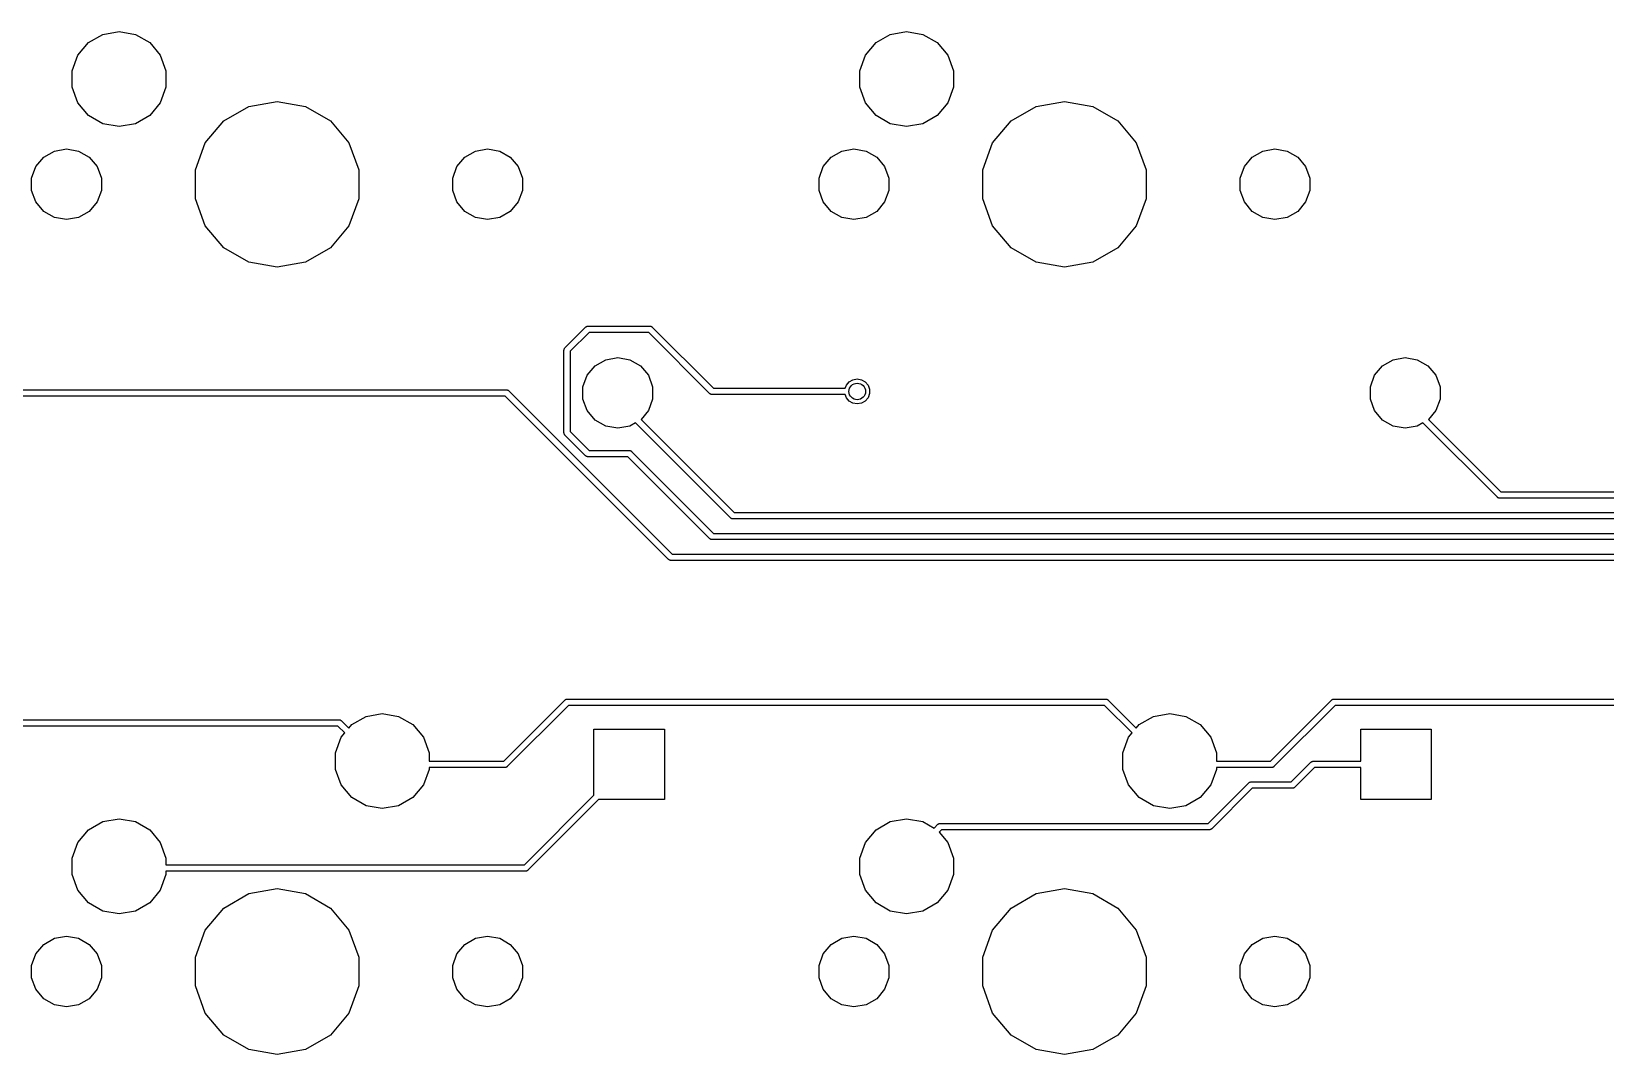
# Model space of a CAD drawing. Extents: x 16 to 277, y -108 to -11.
# Drawn here: x 35.07 to 73.06, y -62 to -37.31 of the extents above; entities that cross this region are included whole.
import ezdxf

# ---------------------------------------------------------------- set-up
doc = ezdxf.new("R2010")
doc.units = 0
doc.header["$MEASUREMENT"] = 0
doc.layers.add('BLACK', color=7, linetype='CONTINUOUS')

msp = doc.modelspace()

# ---------------------------------------------------------------- linework, layer by layer
at = {"layer": 'Black'}
for p, q in [((36.1964, -37.8863), (36.4525, -37.5811)), ((36.4525, -37.5811), (36.7976, -37.3818)), ((36.7976, -37.3818), (37.19, -37.3126)), ((37.19, -37.3126), (37.5824, -37.3818)), ((37.5824, -37.3818), (37.9275, -37.5811)), ((37.9275, -37.5811), (38.1836, -37.8863)), ((55.1964, -37.8863), (55.4525, -37.5811)), ((55.4525, -37.5811), (55.7976, -37.3818)), ((55.7976, -37.3818), (56.19, -37.3126)), ((56.19, -37.3126), (56.5824, -37.3818)), ((56.5824, -37.3818), (56.9275, -37.5811)), ((56.9275, -37.5811), (57.1836, -37.8863)), ((36.0601, -38.2608), (36.1964, -37.8863)), ((38.1836, -37.8863), (38.3199, -38.2608)), ((55.0601, -38.2608), (55.1964, -37.8863)), ((57.1836, -37.8863), (57.3199, -38.2608)), ((36.0601, -38.6592), (36.0601, -38.2608)), ((38.3199, -38.2608), (38.3199, -38.6592)), ((55.0601, -38.6592), (55.0601, -38.2608)), ((57.3199, -38.2608), (57.3199, -38.6592)), ((36.1964, -39.0337), (36.0601, -38.6592)), ((38.3199, -38.6592), (38.1836, -39.0337)), ((55.1964, -39.0337), (55.0601, -38.6592)), ((57.3199, -38.6592), (57.1836, -39.0337)), ((36.4525, -39.3389), (36.1964, -39.0337)), ((38.1836, -39.0337), (37.9275, -39.3389)), ((39.7135, -39.4667), (40.3154, -39.1192)), ((40.3154, -39.1192), (41, -38.9985)), ((41, -38.9985), (41.6846, -39.1192)), ((41.6846, -39.1192), (42.2865, -39.4667)), ((55.4525, -39.3389), (55.1964, -39.0337)), ((57.1836, -39.0337), (56.9275, -39.3389)), ((58.7134, -39.4667), (59.3154, -39.1192)), ((59.3154, -39.1192), (60, -38.9985)), ((60, -38.9985), (60.6846, -39.1192)), ((60.6846, -39.1192), (61.2865, -39.4667)), ((36.7976, -39.5382), (36.4525, -39.3389)), ((37.9275, -39.3389), (37.5824, -39.5382)), ((39.2666, -39.9992), (39.7135, -39.4667)), ((42.2865, -39.4667), (42.7334, -39.9992)), ((55.7976, -39.5382), (55.4525, -39.3389)), ((56.9275, -39.3389), (56.5824, -39.5382)), ((58.2666, -39.9992), (58.7134, -39.4667)), ((61.2865, -39.4667), (61.7334, -39.9992)), ((37.19, -39.6074), (36.7976, -39.5382)), ((37.5824, -39.5382), (37.19, -39.6074)), ((56.19, -39.6074), (55.7976, -39.5382)), ((56.5824, -39.5382), (56.19, -39.6074)), ((35.371, -40.3457), (35.6279, -40.1974)), ((35.6279, -40.1974), (35.92, -40.1458)), ((35.92, -40.1458), (36.2121, -40.1974)), ((36.2121, -40.1974), (36.469, -40.3457)), ((39.0289, -40.6524), (39.2666, -39.9992)), ((42.7334, -39.9992), (42.9711, -40.6524)), ((45.531, -40.3457), (45.7879, -40.1974)), ((45.7879, -40.1974), (46.08, -40.1458)), ((46.08, -40.1458), (46.3721, -40.1974)), ((46.3721, -40.1974), (46.629, -40.3457)), ((54.371, -40.3457), (54.6279, -40.1974)), ((54.6279, -40.1974), (54.92, -40.1458)), ((54.92, -40.1458), (55.2121, -40.1974)), ((55.2121, -40.1974), (55.469, -40.3457)), ((58.0289, -40.6524), (58.2666, -39.9992)), ((61.7334, -39.9992), (61.9711, -40.6524)), ((64.531, -40.3457), (64.7879, -40.1974)), ((64.7879, -40.1974), (65.08, -40.1458)), ((65.08, -40.1458), (65.3721, -40.1974)), ((65.3721, -40.1974), (65.629, -40.3457)), ((35.0788, -40.8517), (35.1803, -40.5729)), ((35.1803, -40.5729), (35.371, -40.3457)), ((36.469, -40.3457), (36.6597, -40.5729)), ((36.6597, -40.5729), (36.7612, -40.8517)), ((45.2388, -40.8517), (45.3403, -40.5729)), ((45.3403, -40.5729), (45.531, -40.3457)), ((46.629, -40.3457), (46.8197, -40.5729)), ((46.8197, -40.5729), (46.9212, -40.8517)), ((54.0788, -40.8517), (54.1803, -40.5729)), ((54.1803, -40.5729), (54.371, -40.3457)), ((55.469, -40.3457), (55.6597, -40.5729)), ((55.6597, -40.5729), (55.7612, -40.8517)), ((64.2388, -40.8517), (64.3403, -40.5729)), ((64.3403, -40.5729), (64.531, -40.3457)), ((65.629, -40.3457), (65.8197, -40.5729)), ((65.8197, -40.5729), (65.9212, -40.8517)), ((35.0788, -41.1483), (35.0788, -40.8517)), ((36.7612, -40.8517), (36.7612, -41.1483)), ((39.0289, -41.3476), (39.0289, -40.6524)), ((42.9711, -40.6524), (42.9711, -41.3476)), ((45.2388, -41.1483), (45.2388, -40.8517)), ((46.9212, -40.8517), (46.9212, -41.1483)), ((54.0788, -41.1483), (54.0788, -40.8517)), ((55.7612, -40.8517), (55.7612, -41.1483)), ((58.0289, -41.3476), (58.0289, -40.6524)), ((61.9711, -40.6524), (61.9711, -41.3476)), ((64.2388, -41.1483), (64.2388, -40.8517)), ((65.9212, -40.8517), (65.9212, -41.1483)), ((35.1803, -41.4271), (35.0788, -41.1483)), ((36.7612, -41.1483), (36.6597, -41.4271)), ((39.2666, -42.0008), (39.0289, -41.3476)), ((42.9711, -41.3476), (42.7334, -42.0008)), ((45.3403, -41.4271), (45.2388, -41.1483)), ((46.9212, -41.1483), (46.8197, -41.4271)), ((54.1803, -41.4271), (54.0788, -41.1483)), ((55.7612, -41.1483), (55.6597, -41.4271)), ((58.2666, -42.0008), (58.0289, -41.3476)), ((61.9711, -41.3476), (61.7334, -42.0008)), ((64.3403, -41.4271), (64.2388, -41.1483)), ((65.9212, -41.1483), (65.8197, -41.4271)), ((35.371, -41.6543), (35.1803, -41.4271)), ((35.6279, -41.8026), (35.371, -41.6543)), ((36.469, -41.6543), (36.2121, -41.8026)), ((36.6597, -41.4271), (36.469, -41.6543)), ((45.531, -41.6543), (45.3403, -41.4271)), ((45.7879, -41.8026), (45.531, -41.6543)), ((46.629, -41.6543), (46.3721, -41.8026)), ((46.8197, -41.4271), (46.629, -41.6543)), ((54.371, -41.6543), (54.1803, -41.4271)), ((54.6279, -41.8026), (54.371, -41.6543)), ((55.469, -41.6543), (55.2121, -41.8026)), ((55.6597, -41.4271), (55.469, -41.6543)), ((64.531, -41.6543), (64.3403, -41.4271)), ((64.7879, -41.8026), (64.531, -41.6543)), ((65.629, -41.6543), (65.3721, -41.8026)), ((65.8197, -41.4271), (65.629, -41.6543)), ((35.92, -41.8541), (35.6279, -41.8026)), ((36.2121, -41.8026), (35.92, -41.8541)), ((39.7135, -42.5332), (39.2666, -42.0008)), ((42.7334, -42.0008), (42.2865, -42.5332)), ((46.08, -41.8541), (45.7879, -41.8026)), ((46.3721, -41.8026), (46.08, -41.8541)), ((54.92, -41.8541), (54.6279, -41.8026)), ((55.2121, -41.8026), (54.92, -41.8541)), ((58.7134, -42.5332), (58.2666, -42.0008)), ((61.7334, -42.0008), (61.2865, -42.5332)), ((65.08, -41.8541), (64.7879, -41.8026)), ((65.3721, -41.8026), (65.08, -41.8541)), ((40.3154, -42.8808), (39.7135, -42.5332)), ((42.2865, -42.5332), (41.6846, -42.8808)), ((59.3154, -42.8808), (58.7134, -42.5332)), ((61.2865, -42.5332), (60.6846, -42.8808)), ((41, -43.0015), (40.3154, -42.8808)), ((41.6846, -42.8808), (41, -43.0015)), ((60, -43.0015), (59.3154, -42.8808)), ((60.6846, -42.8808), (60, -43.0015)), ((48.451, -44.4416), (48.4596, -44.4367)), ((48.4596, -44.4367), (48.4678, -44.4309)), ((48.4678, -44.4309), (48.471, -44.4301)), ((48.471, -44.4301), (48.4739, -44.4284)), ((48.4739, -44.4284), (48.4837, -44.4267)), ((48.4837, -44.4267), (48.4934, -44.4241)), ((48.4934, -44.4241), (48.4967, -44.4244)), ((48.4967, -44.4244), (48.5, -44.4238)), ((48.5, -44.4238), (50, -44.4238)), ((50, -44.4238), (50.0033, -44.4244)), ((50.0033, -44.4244), (50.0066, -44.4241)), ((50.0066, -44.4241), (50.0163, -44.4267)), ((50.0163, -44.4267), (50.0261, -44.4284)), ((50.0261, -44.4284), (50.029, -44.4301)), ((50.029, -44.4301), (50.0322, -44.4309)), ((50.0322, -44.4309), (50.0404, -44.4367)), ((50.0404, -44.4367), (50.049, -44.4416)), ((47.9461, -44.9461), (48.4461, -44.4461)), ((48.5316, -44.5762), (48.0762, -45.0316)), ((48.4461, -44.4461), (48.4489, -44.4442)), ((48.4489, -44.4442), (48.451, -44.4416)), ((49.9684, -44.5762), (48.5316, -44.5762)), ((51.4461, -46.0539), (49.9684, -44.5762)), ((50.049, -44.4416), (50.0511, -44.4442)), ((50.0511, -44.4442), (50.0539, -44.4461)), ((50.0539, -44.4461), (51.5316, -45.9238)), ((47.9238, -45), (47.9244, -44.9967)), ((47.9238, -47), (47.9238, -45)), ((47.9241, -44.9934), (47.9267, -44.9837)), ((47.9244, -44.9967), (47.9241, -44.9934)), ((47.9267, -44.9837), (47.9284, -44.9739)), ((47.9284, -44.9739), (47.9301, -44.971)), ((47.9301, -44.971), (47.9309, -44.9678)), ((47.9309, -44.9678), (47.9367, -44.9596)), ((47.9367, -44.9596), (47.9416, -44.951)), ((47.9416, -44.951), (47.9442, -44.9489)), ((47.9442, -44.9489), (47.9461, -44.9461)), ((48.0762, -45.0316), (48.0762, -46.9684)), ((48.9308, -45.2341), (49.2225, -45.1826)), ((49.2225, -45.1826), (49.5142, -45.2341)), ((67.9308, -45.2341), (68.2225, -45.1826)), ((68.2225, -45.1826), (68.5142, -45.2341)), ((48.4838, -45.6091), (48.6742, -45.3822)), ((48.6742, -45.3822), (48.9308, -45.2341)), ((49.5142, -45.2341), (49.7707, -45.3822)), ((49.7707, -45.3822), (49.9611, -45.6091)), ((67.4838, -45.6091), (67.6742, -45.3822)), ((67.6742, -45.3822), (67.9308, -45.2341)), ((68.5142, -45.2341), (68.7707, -45.3822)), ((68.7707, -45.3822), (68.9611, -45.6091)), ((48.3825, -45.8874), (48.4838, -45.6091)), ((48.3825, -46.1836), (48.3825, -45.8874)), ((49.9611, -45.6091), (50.0624, -45.8874)), ((50.0624, -45.8874), (50.0624, -46.1836)), ((51.5316, -45.9238), (54.7121, -45.9238)), ((54.7121, -45.9238), (54.7392, -45.8494)), ((54.7392, -45.8494), (54.8064, -45.7693)), ((54.8064, -45.7693), (54.897, -45.717)), ((54.897, -45.717), (55, -45.6989)), ((55, -45.6989), (55.103, -45.717)), ((55.103, -45.717), (55.1936, -45.7693)), ((55.1936, -45.7693), (55.2608, -45.8494)), ((55.2608, -45.8494), (55.2966, -45.9477)), ((55.2966, -45.9477), (55.2966, -46.0523)), ((67.3825, -45.8874), (67.4838, -45.6091)), ((67.3825, -46.1836), (67.3825, -45.8874)), ((68.9611, -45.6091), (69.0624, -45.8874)), ((69.0624, -45.8874), (69.0624, -46.1836)), ((31.0124, -45.9593), (46.5355, -45.9593)), ((46.504, -46.1117), (31.0124, -46.1117)), ((50.4461, -50.0539), (46.504, -46.1117)), ((46.5355, -45.9593), (46.5388, -45.9599)), ((46.5388, -45.9599), (46.5422, -45.9596)), ((46.5422, -45.9596), (46.5518, -45.9622)), ((46.5518, -45.9622), (46.5616, -45.9639)), ((46.5616, -45.9639), (46.5645, -45.9656)), ((46.5645, -45.9656), (46.5677, -45.9665)), ((46.5677, -45.9665), (46.5759, -45.9722)), ((46.5759, -45.9722), (46.5845, -45.9771)), ((46.5845, -45.9771), (46.5867, -45.9797)), ((46.5867, -45.9797), (46.5894, -45.9816)), ((46.5894, -45.9816), (50.5316, -49.9238)), ((48.4838, -46.462), (48.3825, -46.1836)), ((50.0624, -46.1836), (49.9611, -46.462)), ((51.4489, -46.0558), (51.4461, -46.0539)), ((51.451, -46.0584), (51.4489, -46.0558)), ((51.4596, -46.0633), (51.451, -46.0584)), ((51.4678, -46.0691), (51.4596, -46.0633)), ((51.471, -46.0699), (51.4678, -46.0691)), ((51.4739, -46.0716), (51.471, -46.0699)), ((51.4837, -46.0733), (51.4739, -46.0716)), ((51.4934, -46.0759), (51.4837, -46.0733)), ((51.4967, -46.0756), (51.4934, -46.0759)), ((51.5, -46.0762), (51.4967, -46.0756)), ((54.7121, -46.0762), (51.5, -46.0762)), ((54.7392, -46.1506), (54.7121, -46.0762)), ((54.8064, -46.2307), (54.7392, -46.1506)), ((54.897, -46.283), (54.8064, -46.2307)), ((55, -46.3011), (54.897, -46.283)), ((55.103, -46.283), (55, -46.3011)), ((55.1936, -46.2307), (55.103, -46.283)), ((55.2608, -46.1506), (55.1936, -46.2307)), ((55.2966, -46.0523), (55.2608, -46.1506)), ((67.4838, -46.462), (67.3825, -46.1836)), ((69.0624, -46.1836), (68.9611, -46.462)), ((48.6742, -46.6889), (48.4838, -46.462)), ((48.9308, -46.837), (48.6742, -46.6889)), ((49.9611, -46.462), (49.7825, -46.6748)), ((49.7825, -46.6748), (52.0316, -48.9238)), ((67.6742, -46.6889), (67.4838, -46.462)), ((67.9308, -46.837), (67.6742, -46.6889)), ((68.9611, -46.462), (68.7825, -46.6748)), ((68.7825, -46.6748), (70.5316, -48.4238)), ((47.9244, -47.0033), (47.9238, -47)), ((47.9241, -47.0066), (47.9244, -47.0033)), ((47.9267, -47.0163), (47.9241, -47.0066)), ((47.9284, -47.0261), (47.9267, -47.0163)), ((47.9301, -47.029), (47.9284, -47.0261)), ((47.9309, -47.0322), (47.9301, -47.029)), ((47.9367, -47.0404), (47.9309, -47.0322)), ((47.9416, -47.049), (47.9367, -47.0404)), ((47.9442, -47.0511), (47.9416, -47.049)), ((47.9461, -47.0539), (47.9442, -47.0511)), ((48.4461, -47.5539), (47.9461, -47.0539)), ((48.0762, -46.9684), (48.5316, -47.4238)), ((49.2225, -46.8884), (48.9308, -46.837)), ((49.5142, -46.837), (49.2225, -46.8884)), ((49.6505, -46.7583), (49.5142, -46.837)), ((51.9461, -49.0539), (49.6505, -46.7583)), ((68.2225, -46.8884), (67.9308, -46.837)), ((68.5142, -46.837), (68.2225, -46.8884)), ((68.6505, -46.7583), (68.5142, -46.837)), ((70.4461, -48.5539), (68.6505, -46.7583)), ((48.5316, -47.4238), (49.5, -47.4238)), ((49.5, -47.4238), (49.5033, -47.4244)), ((49.5033, -47.4244), (49.5066, -47.4241)), ((49.5066, -47.4241), (49.5163, -47.4267)), ((49.5163, -47.4267), (49.5261, -47.4284)), ((49.5261, -47.4284), (49.529, -47.4301)), ((49.529, -47.4301), (49.5322, -47.4309)), ((49.5322, -47.4309), (49.5404, -47.4367)), ((49.5404, -47.4367), (49.549, -47.4416)), ((49.549, -47.4416), (49.5511, -47.4442)), ((49.5511, -47.4442), (49.5539, -47.4461)), ((49.5539, -47.4461), (51.5316, -49.4238)), ((48.4489, -47.5558), (48.4461, -47.5539)), ((48.451, -47.5584), (48.4489, -47.5558)), ((48.4596, -47.5633), (48.451, -47.5584)), ((48.4678, -47.5691), (48.4596, -47.5633)), ((48.471, -47.5699), (48.4678, -47.5691)), ((48.4739, -47.5716), (48.471, -47.5699)), ((48.4837, -47.5733), (48.4739, -47.5716)), ((48.4934, -47.5759), (48.4837, -47.5733)), ((48.4967, -47.5756), (48.4934, -47.5759)), ((48.5, -47.5762), (48.4967, -47.5756)), ((49.4684, -47.5762), (48.5, -47.5762)), ((51.4461, -49.5539), (49.4684, -47.5762)), ((70.4489, -48.5558), (70.4461, -48.5539)), ((70.451, -48.5584), (70.4489, -48.5558)), ((70.4596, -48.5633), (70.451, -48.5584)), ((70.4678, -48.5691), (70.4596, -48.5633)), ((70.471, -48.5699), (70.4678, -48.5691)), ((70.4739, -48.5716), (70.471, -48.5699)), ((70.4837, -48.5733), (70.4739, -48.5716)), ((70.4934, -48.5759), (70.4837, -48.5733)), ((70.4967, -48.5756), (70.4934, -48.5759)), ((70.5, -48.5762), (70.4967, -48.5756)), ((129.5, -48.5762), (70.5, -48.5762)), ((70.5316, -48.4238), (129.468, -48.4238)), ((52.0316, -48.9238), (129.968, -48.9238)), ((51.9489, -49.0558), (51.9461, -49.0539)), ((51.951, -49.0584), (51.9489, -49.0558)), ((51.9596, -49.0633), (51.951, -49.0584)), ((51.9678, -49.0691), (51.9596, -49.0633)), ((51.971, -49.0699), (51.9678, -49.0691)), ((51.9739, -49.0716), (51.971, -49.0699)), ((51.9837, -49.0733), (51.9739, -49.0716)), ((51.9934, -49.0759), (51.9837, -49.0733)), ((51.9967, -49.0756), (51.9934, -49.0759)), ((52, -49.0762), (51.9967, -49.0756)), ((130, -49.0762), (52, -49.0762)), ((51.4489, -49.5558), (51.4461, -49.5539)), ((51.451, -49.5584), (51.4489, -49.5558)), ((51.4596, -49.5633), (51.451, -49.5584)), ((51.4678, -49.5691), (51.4596, -49.5633)), ((51.471, -49.5699), (51.4678, -49.5691)), ((51.4739, -49.5716), (51.471, -49.5699)), ((51.4837, -49.5733), (51.4739, -49.5716)), ((51.4934, -49.5759), (51.4837, -49.5733)), ((51.4967, -49.5756), (51.4934, -49.5759)), ((51.5, -49.5762), (51.4967, -49.5756)), ((110.468, -49.5762), (51.5, -49.5762)), ((51.5316, -49.4238), (110.5, -49.4238)), ((50.4489, -50.0558), (50.4461, -50.0539)), ((50.451, -50.0584), (50.4489, -50.0558)), ((50.4596, -50.0633), (50.451, -50.0584)), ((50.4678, -50.0691), (50.4596, -50.0633)), ((50.471, -50.0699), (50.4678, -50.0691)), ((50.4739, -50.0716), (50.471, -50.0699)), ((50.4837, -50.0733), (50.4739, -50.0716)), ((50.4934, -50.0759), (50.4837, -50.0733)), ((50.4967, -50.0756), (50.4934, -50.0759)), ((50.5, -50.0762), (50.4967, -50.0756)), ((109.468, -50.0762), (50.5, -50.0762)), ((50.5316, -49.9238), (109.5, -49.9238)), ((46.4684, -54.9238), (47.9461, -53.4461)), ((47.9461, -53.4461), (47.9489, -53.4442)), ((47.9489, -53.4442), (47.951, -53.4416)), ((47.951, -53.4416), (47.9596, -53.4367)), ((47.9596, -53.4367), (47.9678, -53.4309)), ((47.9678, -53.4309), (47.971, -53.4301)), ((47.971, -53.4301), (47.9739, -53.4284)), ((47.9739, -53.4284), (47.9837, -53.4267)), ((47.9837, -53.4267), (47.9934, -53.4241)), ((47.9934, -53.4241), (47.9967, -53.4244)), ((47.9967, -53.4244), (48, -53.4238)), ((48, -53.4238), (61, -53.4238)), ((61, -53.4238), (61.0033, -53.4244)), ((61.0033, -53.4244), (61.0066, -53.4241)), ((61.0066, -53.4241), (61.0163, -53.4267)), ((61.0163, -53.4267), (61.0261, -53.4284)), ((61.0261, -53.4284), (61.029, -53.4301)), ((61.029, -53.4301), (61.0322, -53.4309)), ((61.0322, -53.4309), (61.0404, -53.4367)), ((61.0404, -53.4367), (61.049, -53.4416)), ((61.049, -53.4416), (61.0511, -53.4442)), ((61.0511, -53.4442), (61.0539, -53.4461)), ((61.0539, -53.4461), (61.7324, -54.1246)), ((64.9684, -54.9238), (66.4461, -53.4461)), ((66.4461, -53.4461), (66.4489, -53.4442)), ((66.4489, -53.4442), (66.451, -53.4416)), ((66.451, -53.4416), (66.4596, -53.4367)), ((66.4596, -53.4367), (66.4678, -53.4309)), ((66.4678, -53.4309), (66.471, -53.4301)), ((66.471, -53.4301), (66.4739, -53.4284)), ((66.4739, -53.4284), (66.4837, -53.4267)), ((66.4837, -53.4267), (66.4934, -53.4241)), ((66.4934, -53.4241), (66.4967, -53.4244)), ((66.4967, -53.4244), (66.5, -53.4238)), ((66.5, -53.4238), (80, -53.4238)), ((29, -53.9238), (42.5, -53.9238)), ((42.5, -53.9238), (42.5033, -53.9244)), ((42.5033, -53.9244), (42.5066, -53.9241)), ((42.5066, -53.9241), (42.5163, -53.9267)), ((42.5163, -53.9267), (42.5261, -53.9284)), ((42.5261, -53.9284), (42.529, -53.9301)), ((42.529, -53.9301), (42.5322, -53.9309)), ((42.5322, -53.9309), (42.5404, -53.9367)), ((42.8025, -54.0411), (43.1476, -53.8418)), ((43.1476, -53.8418), (43.54, -53.7726)), ((43.54, -53.7726), (43.9324, -53.8418)), ((43.9324, -53.8418), (44.2775, -54.0411)), ((48.0316, -53.5762), (46.5539, -55.0539)), ((60.9684, -53.5762), (48.0316, -53.5762)), ((61.634, -54.2418), (60.9684, -53.5762)), ((61.8025, -54.0411), (62.1476, -53.8418)), ((62.1476, -53.8418), (62.54, -53.7726)), ((62.54, -53.7726), (62.9324, -53.8418)), ((62.9324, -53.8418), (63.2775, -54.0411)), ((66.5316, -53.5762), (65.0539, -55.0539)), ((79.9684, -53.5762), (66.5316, -53.5762)), ((42.4684, -54.0762), (29.0316, -54.0762)), ((42.634, -54.2418), (42.4684, -54.0762)), ((42.5404, -53.9367), (42.549, -53.9416)), ((42.5464, -54.3463), (42.634, -54.2418)), ((42.549, -53.9416), (42.5511, -53.9442)), ((42.5511, -53.9442), (42.5539, -53.9461)), ((42.5539, -53.9461), (42.7324, -54.1246)), ((42.7324, -54.1246), (42.8025, -54.0411)), ((44.2775, -54.0411), (44.5336, -54.3463)), ((48.6478, -55.7444), (48.6478, -54.1509)), ((48.6478, -54.1509), (50.3471, -54.1509)), ((50.3471, -54.1509), (50.3471, -55.8501)), ((61.5464, -54.3463), (61.634, -54.2418)), ((61.7324, -54.1246), (61.8025, -54.0411)), ((63.2775, -54.0411), (63.5336, -54.3463)), ((67.1478, -54.9238), (67.1478, -54.1509)), ((67.1478, -54.1509), (68.8471, -54.1509)), ((68.8471, -54.1509), (68.8471, -55.8501)), ((42.4101, -54.7208), (42.5464, -54.3463)), ((44.5336, -54.3463), (44.6699, -54.7208)), ((61.4101, -54.7208), (61.5464, -54.3463)), ((63.5336, -54.3463), (63.6699, -54.7208)), ((42.4101, -55.1192), (42.4101, -54.7208)), ((44.6699, -54.7208), (44.6699, -54.9238)), ((44.6699, -54.9238), (46.4684, -54.9238)), ((46.529, -55.0699), (46.5261, -55.0716)), ((46.5322, -55.0691), (46.529, -55.0699)), ((46.5404, -55.0633), (46.5322, -55.0691)), ((46.549, -55.0584), (46.5404, -55.0633)), ((46.5511, -55.0558), (46.549, -55.0584)), ((46.5539, -55.0539), (46.5511, -55.0558)), ((61.4101, -55.1192), (61.4101, -54.7208)), ((63.6699, -54.7208), (63.6699, -54.9238)), ((63.6699, -54.9238), (64.9684, -54.9238)), ((65.029, -55.0699), (65.0261, -55.0716)), ((65.0322, -55.0691), (65.029, -55.0699)), ((65.0404, -55.0633), (65.0322, -55.0691)), ((65.049, -55.0584), (65.0404, -55.0633)), ((65.0511, -55.0558), (65.049, -55.0584)), ((65.0539, -55.0539), (65.0511, -55.0558)), ((65.4684, -55.4238), (65.9461, -54.9461)), ((65.9461, -54.9461), (65.9489, -54.9442)), ((65.9489, -54.9442), (65.951, -54.9416)), ((65.951, -54.9416), (65.9596, -54.9367)), ((65.9596, -54.9367), (65.9678, -54.9309)), ((65.9678, -54.9309), (65.971, -54.9301)), ((65.971, -54.9301), (65.9739, -54.9284)), ((65.9739, -54.9284), (65.9837, -54.9267)), ((65.9837, -54.9267), (65.9934, -54.9241)), ((65.9934, -54.9241), (65.9967, -54.9244)), ((65.9967, -54.9244), (66, -54.9238)), ((66, -54.9238), (67.1478, -54.9238)), ((42.5464, -55.4937), (42.4101, -55.1192)), ((44.6699, -55.1192), (44.5336, -55.4937)), ((46.5, -55.0762), (44.6699, -55.0762)), ((44.6699, -55.0762), (44.6699, -55.1192)), ((46.5033, -55.0756), (46.5, -55.0762)), ((46.5066, -55.0759), (46.5033, -55.0756)), ((46.5163, -55.0733), (46.5066, -55.0759)), ((46.5261, -55.0716), (46.5163, -55.0733)), ((61.5464, -55.4937), (61.4101, -55.1192)), ((63.4684, -56.4238), (64.4461, -55.4461)), ((63.6699, -55.1192), (63.5336, -55.4937)), ((65, -55.0762), (63.6699, -55.0762)), ((63.6699, -55.0762), (63.6699, -55.1192)), ((64.4461, -55.4461), (64.4489, -55.4442)), ((64.4489, -55.4442), (64.451, -55.4416)), ((64.451, -55.4416), (64.4596, -55.4366)), ((64.4596, -55.4366), (64.4678, -55.4309)), ((64.4678, -55.4309), (64.471, -55.4301)), ((64.471, -55.4301), (64.4739, -55.4284)), ((64.4739, -55.4284), (64.4837, -55.4267)), ((64.4837, -55.4267), (64.4934, -55.4241)), ((64.4934, -55.4241), (64.4967, -55.4244)), ((64.4967, -55.4244), (64.5, -55.4238)), ((64.5, -55.4238), (65.4684, -55.4238)), ((65.0033, -55.0756), (65, -55.0762)), ((65.0066, -55.0759), (65.0033, -55.0756)), ((65.0163, -55.0733), (65.0066, -55.0759)), ((65.0261, -55.0716), (65.0163, -55.0733)), ((66.0316, -55.0762), (65.5539, -55.5539)), ((67.1478, -55.0762), (66.0316, -55.0762)), ((67.1478, -55.8501), (67.1478, -55.0762)), ((42.8025, -55.7989), (42.5464, -55.4937)), ((43.1476, -55.9982), (42.8025, -55.7989)), ((44.2775, -55.7989), (43.9324, -55.9982)), ((44.5336, -55.4937), (44.2775, -55.7989)), ((46.9684, -57.4238), (48.6478, -55.7444)), ((61.8025, -55.7989), (61.5464, -55.4937)), ((62.1476, -55.9982), (61.8025, -55.7989)), ((63.2775, -55.7989), (62.9324, -55.9982)), ((63.5336, -55.4937), (63.2775, -55.7989)), ((64.5316, -55.5762), (63.5539, -56.5539)), ((65.5, -55.5762), (64.5316, -55.5762)), ((65.5033, -55.5756), (65.5, -55.5762)), ((65.5066, -55.5759), (65.5033, -55.5756)), ((65.5163, -55.5733), (65.5066, -55.5759)), ((65.5261, -55.5716), (65.5163, -55.5733)), ((65.529, -55.5699), (65.5261, -55.5716)), ((65.5322, -55.5691), (65.529, -55.5699)), ((65.5404, -55.5633), (65.5322, -55.5691)), ((65.549, -55.5584), (65.5404, -55.5633)), ((65.5511, -55.5558), (65.549, -55.5584)), ((65.5539, -55.5539), (65.5511, -55.5558)), ((43.54, -56.0674), (43.1476, -55.9982)), ((43.9324, -55.9982), (43.54, -56.0674)), ((48.7576, -55.8501), (47.0539, -57.5539)), ((50.3471, -55.8501), (48.7576, -55.8501)), ((62.54, -56.0674), (62.1476, -55.9982)), ((62.9324, -55.9982), (62.54, -56.0674)), ((68.8471, -55.8501), (67.1478, -55.8501)), ((36.1964, -56.8863), (36.4525, -56.5811)), ((36.4525, -56.5811), (36.7976, -56.3818)), ((36.7976, -56.3818), (37.19, -56.3126)), ((37.19, -56.3126), (37.5824, -56.3818)), ((37.5824, -56.3818), (37.9275, -56.5811)), ((37.9275, -56.5811), (38.1836, -56.8863)), ((55.1964, -56.8863), (55.4525, -56.5811)), ((55.4525, -56.5811), (55.7976, -56.3818)), ((55.7976, -56.3818), (56.19, -56.3126)), ((56.19, -56.3126), (56.5824, -56.3818)), ((56.5824, -56.3818), (56.8538, -56.5385)), ((56.8538, -56.5385), (56.9461, -56.4461)), ((56.9461, -56.4461), (56.9489, -56.4442)), ((56.9489, -56.4442), (56.951, -56.4416)), ((56.951, -56.4416), (56.9596, -56.4366)), ((56.9596, -56.4366), (56.9678, -56.4309)), ((56.9678, -56.4309), (56.971, -56.4301)), ((56.971, -56.4301), (56.9739, -56.4284)), ((57.0316, -56.5762), (56.9728, -56.635)), ((56.9739, -56.4284), (56.9837, -56.4267)), ((56.9837, -56.4267), (56.9934, -56.4241)), ((56.9934, -56.4241), (56.9967, -56.4244)), ((56.9967, -56.4244), (57, -56.4238)), ((57, -56.4238), (63.4684, -56.4238)), ((63.5, -56.5762), (57.0316, -56.5762)), ((63.5033, -56.5756), (63.5, -56.5762)), ((63.5066, -56.5759), (63.5033, -56.5756)), ((63.5163, -56.5733), (63.5066, -56.5759)), ((63.5261, -56.5716), (63.5163, -56.5733)), ((63.529, -56.5699), (63.5261, -56.5716)), ((63.5322, -56.5691), (63.529, -56.5699)), ((63.5404, -56.5633), (63.5322, -56.5691)), ((63.549, -56.5584), (63.5404, -56.5633)), ((63.5511, -56.5558), (63.549, -56.5584)), ((63.5539, -56.5539), (63.5511, -56.5558)), ((36.0601, -57.2608), (36.1964, -56.8863)), ((38.1836, -56.8863), (38.3199, -57.2608)), ((55.0601, -57.2608), (55.1964, -56.8863)), ((56.9728, -56.635), (57.1836, -56.8863)), ((57.1836, -56.8863), (57.3199, -57.2608)), ((36.0601, -57.6592), (36.0601, -57.2608)), ((38.3199, -57.2608), (38.3199, -57.4238)), ((55.0601, -57.6592), (55.0601, -57.2608)), ((57.3199, -57.2608), (57.3199, -57.6592)), ((36.1964, -58.0337), (36.0601, -57.6592)), ((38.3199, -57.6592), (38.1836, -58.0337)), ((38.3199, -57.4238), (46.9684, -57.4238)), ((47, -57.5762), (38.3199, -57.5762)), ((38.3199, -57.5762), (38.3199, -57.6592)), ((47.0033, -57.5756), (47, -57.5762)), ((47.0066, -57.5759), (47.0033, -57.5756)), ((47.0163, -57.5733), (47.0066, -57.5759)), ((47.0261, -57.5716), (47.0163, -57.5733)), ((47.029, -57.5699), (47.0261, -57.5716)), ((47.0322, -57.5691), (47.029, -57.5699)), ((47.0404, -57.5633), (47.0322, -57.5691)), ((47.049, -57.5584), (47.0404, -57.5633)), ((47.0511, -57.5558), (47.049, -57.5584)), ((47.0539, -57.5539), (47.0511, -57.5558)), ((55.1964, -58.0337), (55.0601, -57.6592)), ((57.3199, -57.6592), (57.1836, -58.0337)), ((36.4525, -58.3389), (36.1964, -58.0337)), ((38.1836, -58.0337), (37.9275, -58.3389)), ((40.3154, -58.1192), (41, -57.9985)), ((41, -57.9985), (41.6846, -58.1192)), ((55.4525, -58.3389), (55.1964, -58.0337)), ((57.1836, -58.0337), (56.9275, -58.3389)), ((59.3154, -58.1192), (60, -57.9985)), ((60, -57.9985), (60.6846, -58.1192)), ((36.7976, -58.5382), (36.4525, -58.3389)), ((37.9275, -58.3389), (37.5824, -58.5382)), ((39.2666, -58.9992), (39.7135, -58.4667)), ((39.7135, -58.4667), (40.3154, -58.1192)), ((41.6846, -58.1192), (42.2865, -58.4667)), ((42.2865, -58.4667), (42.7334, -58.9992)), ((55.7976, -58.5382), (55.4525, -58.3389)), ((56.9275, -58.3389), (56.5824, -58.5382)), ((58.2666, -58.9992), (58.7134, -58.4667)), ((58.7134, -58.4667), (59.3154, -58.1192)), ((60.6846, -58.1192), (61.2865, -58.4667)), ((61.2865, -58.4667), (61.7334, -58.9992)), ((37.19, -58.6074), (36.7976, -58.5382)), ((37.5824, -58.5382), (37.19, -58.6074)), ((56.19, -58.6074), (55.7976, -58.5382)), ((56.5824, -58.5382), (56.19, -58.6074)), ((35.371, -59.3457), (35.6279, -59.1974)), ((35.6279, -59.1974), (35.92, -59.1458)), ((35.92, -59.1458), (36.2121, -59.1974)), ((36.2121, -59.1974), (36.469, -59.3457)), ((39.0289, -59.6524), (39.2666, -58.9992)), ((42.7334, -58.9992), (42.9711, -59.6524)), ((45.531, -59.3457), (45.7879, -59.1974)), ((45.7879, -59.1974), (46.08, -59.1458)), ((46.08, -59.1458), (46.3721, -59.1974)), ((46.3721, -59.1974), (46.629, -59.3457)), ((54.371, -59.3457), (54.6279, -59.1974)), ((54.6279, -59.1974), (54.92, -59.1458)), ((54.92, -59.1458), (55.2121, -59.1974)), ((55.2121, -59.1974), (55.469, -59.3457)), ((58.0289, -59.6524), (58.2666, -58.9992)), ((61.7334, -58.9992), (61.9711, -59.6524)), ((64.531, -59.3457), (64.7879, -59.1974)), ((64.7879, -59.1974), (65.08, -59.1458)), ((65.08, -59.1458), (65.3721, -59.1974)), ((65.3721, -59.1974), (65.629, -59.3457)), ((35.0788, -59.8517), (35.1803, -59.5729)), ((35.1803, -59.5729), (35.371, -59.3457)), ((36.469, -59.3457), (36.6597, -59.5729)), ((36.6597, -59.5729), (36.7612, -59.8517)), ((45.2388, -59.8517), (45.3403, -59.5729)), ((45.3403, -59.5729), (45.531, -59.3457)), ((46.629, -59.3457), (46.8197, -59.5729)), ((46.8197, -59.5729), (46.9212, -59.8517)), ((54.0788, -59.8517), (54.1803, -59.5729)), ((54.1803, -59.5729), (54.371, -59.3457)), ((55.469, -59.3457), (55.6597, -59.5729)), ((55.6597, -59.5729), (55.7612, -59.8517)), ((64.2388, -59.8517), (64.3403, -59.5729)), ((64.3403, -59.5729), (64.531, -59.3457)), ((65.629, -59.3457), (65.8197, -59.5729)), ((65.8197, -59.5729), (65.9212, -59.8517)), ((35.0788, -60.1483), (35.0788, -59.8517)), ((36.7612, -59.8517), (36.7612, -60.1483)), ((39.0289, -60.3476), (39.0289, -59.6524)), ((42.9711, -59.6524), (42.9711, -60.3476)), ((45.2388, -60.1483), (45.2388, -59.8517)), ((46.9212, -59.8517), (46.9212, -60.1483)), ((54.0788, -60.1483), (54.0788, -59.8517)), ((55.7612, -59.8517), (55.7612, -60.1483)), ((58.0289, -60.3476), (58.0289, -59.6524)), ((61.9711, -59.6524), (61.9711, -60.3476)), ((64.2388, -60.1483), (64.2388, -59.8517)), ((65.9212, -59.8517), (65.9212, -60.1483)), ((35.1803, -60.4271), (35.0788, -60.1483)), ((36.7612, -60.1483), (36.6597, -60.4271)), ((39.2666, -61.0008), (39.0289, -60.3476)), ((42.9711, -60.3476), (42.7334, -61.0008)), ((45.3403, -60.4271), (45.2388, -60.1483)), ((46.9212, -60.1483), (46.8197, -60.4271)), ((54.1803, -60.4271), (54.0788, -60.1483)), ((55.7612, -60.1483), (55.6597, -60.4271)), ((58.2666, -61.0008), (58.0289, -60.3476)), ((61.9711, -60.3476), (61.7334, -61.0008)), ((64.3403, -60.4271), (64.2388, -60.1483)), ((65.9212, -60.1483), (65.8197, -60.4271)), ((35.371, -60.6543), (35.1803, -60.4271)), ((35.6279, -60.8026), (35.371, -60.6543)), ((36.469, -60.6543), (36.2121, -60.8026)), ((36.6597, -60.4271), (36.469, -60.6543)), ((45.531, -60.6543), (45.3403, -60.4271)), ((45.7879, -60.8026), (45.531, -60.6543)), ((46.629, -60.6543), (46.3721, -60.8026)), ((46.8197, -60.4271), (46.629, -60.6543)), ((54.371, -60.6543), (54.1803, -60.4271)), ((54.6279, -60.8026), (54.371, -60.6543)), ((55.469, -60.6543), (55.2121, -60.8026)), ((55.6597, -60.4271), (55.469, -60.6543)), ((64.531, -60.6543), (64.3403, -60.4271)), ((64.7879, -60.8026), (64.531, -60.6543)), ((65.629, -60.6543), (65.3721, -60.8026)), ((65.8197, -60.4271), (65.629, -60.6543)), ((35.92, -60.8541), (35.6279, -60.8026)), ((36.2121, -60.8026), (35.92, -60.8541)), ((39.7135, -61.5332), (39.2666, -61.0008)), ((42.7334, -61.0008), (42.2865, -61.5332)), ((46.08, -60.8541), (45.7879, -60.8026)), ((46.3721, -60.8026), (46.08, -60.8541)), ((54.92, -60.8541), (54.6279, -60.8026)), ((55.2121, -60.8026), (54.92, -60.8541)), ((58.7134, -61.5332), (58.2666, -61.0008)), ((61.7334, -61.0008), (61.2865, -61.5332)), ((65.08, -60.8541), (64.7879, -60.8026)), ((65.3721, -60.8026), (65.08, -60.8541)), ((40.3154, -61.8808), (39.7135, -61.5332)), ((41, -62.0015), (40.3154, -61.8808)), ((41.6846, -61.8808), (41, -62.0015)), ((42.2865, -61.5332), (41.6846, -61.8808)), ((59.3154, -61.8808), (58.7134, -61.5332)), ((60, -62.0015), (59.3154, -61.8808)), ((60.6846, -61.8808), (60, -62.0015)), ((61.2865, -61.5332), (60.6846, -61.8808))]:
    msp.add_line(p, q, dxfattribs=at)
msp.add_circle((55, -46), 0.2, dxfattribs=at)

doc.saveas('drawing.dxf')
